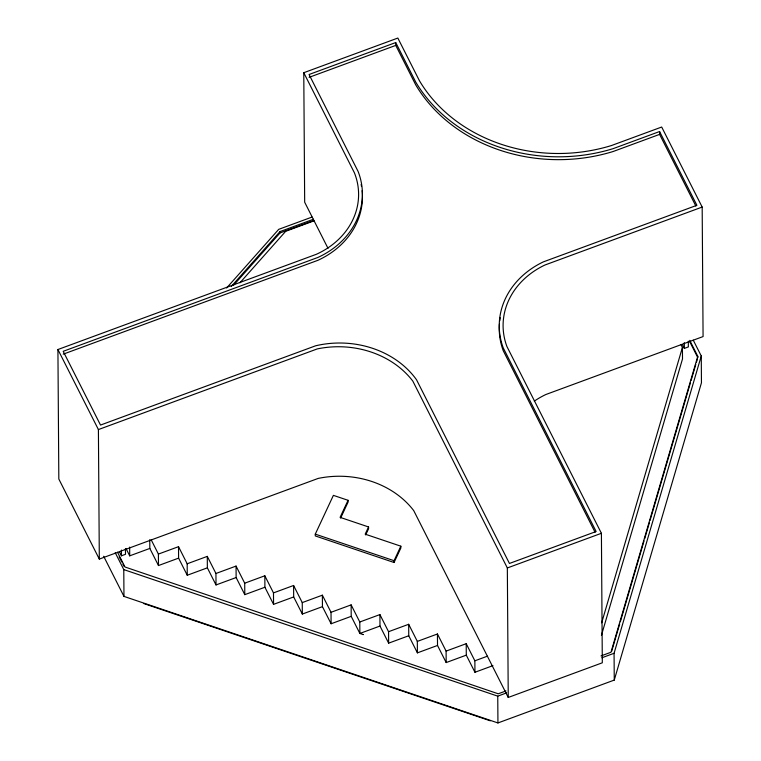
<?xml version="1.0" encoding="UTF-8"?>
<svg xmlns="http://www.w3.org/2000/svg" width="761" height="761" viewBox="0 0 761 761"><rect width="100%" height="100%" fill="white"/><g stroke="black" fill="none" stroke-linecap="round" stroke-linejoin="round"><path stroke-width="1.14" d="M601.666 622.812L682.417 347.463L681.019 344.695M601.409 635.416L682.503 358.926L682.417 347.463M689.742 340.376L697.78 356.272L610.978 652.253L601.028 655.915M611.654 651.34L619.673 624.01M620.339 621.737L644.044 540.909M644.71 538.636L649.38 522.702M650.046 520.419L690.446 382.678M691.112 380.395L695.792 364.462M696.458 362.188L697.457 358.773M103.658 556.253L123.967 596.396L497.941 722.95L614.26 680.087L614.07 653.28L701.262 355.977L693.242 340.129M614.26 680.087L701.452 382.773L701.262 355.977M348.062 500.31L340.1 517.356L368.552 526.954L365.185 534.165L400.838 546.189L400.847 547.987L394.065 562.503L315.292 535.934L315.282 534.136L333.394 495.363L348.062 500.31L348.072 502.108L340.605 518.089M365.68 534.935L368.562 528.752L368.552 526.954M394.065 562.503L394.055 560.705L400.838 546.189M226.616 288L278.707 229.346L312.039 217.066M231.249 286.488L280.019 231.582L313.475 219.244M233.617 285.194L280.029 232.942L313.484 220.614M239.953 282.788L285.698 231.287L314.093 220.823M328.01 248.343L304.676 202.217L303.772 72.714L397.841 38.05L419.406 80.685A155.862 132.756 -0.4 0 0 611.587 145.494L661.69 127.03L702.175 207.068L703.078 336.571L545.856 394.512A81.104 69.08 -0.4 0 0 534.308 401.133M395.739 42.549L309.061 74.502L358.108 171.463A84.243 71.753 -0.4 0 1 317.955 257.427L63.201 351.316L100.519 425.066L315.691 345.77A90.198 76.823 -0.4 0 1 416.533 379.777L509.442 563.454L596.129 531.511L503.211 347.834A85.831 73.104 -0.4 0 1 543.364 261.87L696.895 205.289L659.578 131.529L613.176 148.633A160.371 136.59 -0.4 0 1 415.715 82.045L395.739 42.549L395.758 45.403L415.734 84.89A160.371 136.59 -0.4 0 0 613.195 151.487L659.606 134.383L659.578 131.529M309.08 77.346L395.758 45.403M702.175 207.068L544.952 265.009A81.104 69.08 -0.4 0 0 506.902 346.464L601.409 533.29L602.312 662.793L508.243 697.457L413.746 510.641A88.923 75.739 -0.4 0 0 318.193 478.412L99.311 559.078L58.825 479.03L57.922 349.527L316.367 254.288A79.344 67.586 -0.4 0 0 354.417 172.823L303.772 72.714M63.23 354.16L317.974 260.281A84.243 71.753 -0.4 0 0 362.112 190.659M99.311 559.078L98.407 429.575L317.28 348.909A88.923 75.739 -0.4 0 1 412.843 381.137L507.34 567.963L508.243 697.457M119.715 552.353L121.456 555.796L125.498 554.303L125.46 548.576M682.607 344.98L684.339 348.405L688.353 346.921L688.315 341.194M125.984 548.462L129.712 555.844L149.831 548.434L149.765 539.692M178.521 546.674L178.597 558.136L158.488 565.547L158.402 554.084L178.521 546.674L187.177 563.787L187.254 575.249L207.363 567.839L207.287 556.377L187.177 563.787M236.053 566.079L236.138 577.542L216.019 584.952L215.943 573.49L236.053 566.079L244.709 583.192L244.795 594.655L264.904 587.245L264.828 575.782L244.709 583.192M293.594 585.485L293.679 596.947L273.56 604.358L273.484 592.895L293.594 585.485L302.25 602.598L302.336 614.06L322.445 606.65L322.369 595.178L302.25 602.598M351.135 604.881L351.211 616.343L331.102 623.763L331.025 612.301L351.135 604.881L359.791 621.994L359.867 633.466L363.282 634.607L362.74 634.427M359.791 621.994L379.901 614.584L388.557 631.697L388.643 643.159L408.752 635.749L408.676 624.286L388.557 631.697M507.34 567.963L601.409 533.29M379.901 614.584L379.986 626.046L359.867 633.466L351.211 616.343M437.442 633.989L437.518 645.452L417.409 652.862L417.332 641.399L437.442 633.989L446.098 651.102L446.184 662.565L466.293 655.154L466.208 643.692L446.098 651.102M492.947 665.637L474.95 672.267L474.864 660.805L487.373 656.201M505.979 690.94L498.246 693.794L124.994 567.012L117.508 552.22M115.234 552.695L123.777 569.599L497.751 696.153L506.617 692.881M601.884 657.77L614.07 653.28M315.282 534.136L394.055 560.705M143.629 603.502L490.312 720.819M659.606 134.383L695.849 206.031M689.751 341.737L697.789 357.632L697.78 356.272M595.073 532.253L503.23 350.678A85.831 73.104 -0.4 0 1 499.435 323.929M466.208 643.692L474.864 660.805M466.293 655.154L474.95 672.267M437.518 645.452L446.184 662.565M408.676 624.286L417.332 641.399M408.752 635.749L417.409 652.862M379.986 626.046L388.643 643.159M322.369 595.178L331.025 612.301M322.445 606.65L331.102 623.763M293.679 596.947L302.336 614.06M264.828 575.782L273.484 592.895M264.904 587.245L273.56 604.358M236.138 577.542L244.795 594.655M207.287 556.377L215.943 573.49M207.363 567.839L216.019 584.952M178.597 558.136L187.254 575.249M57.922 349.527L98.407 429.575M151.249 539.939L158.402 554.084M149.831 548.434L158.488 565.547M119.125 556.757L121.798 562.037M122.863 564.148L123.929 566.26M684.291 342.669L684.339 348.405M497.751 696.153L497.941 722.95M280.019 231.582L280.029 232.942M129.655 547.102L129.712 555.844M123.777 569.599L123.967 596.396M121.418 550.07L121.456 555.796M499.758 320.819A85.831 73.104 -0.4 0 1 500.224 317.718M361.142 184.438A84.243 71.753 -0.4 0 1 361.532 186.512"/></g></svg>
